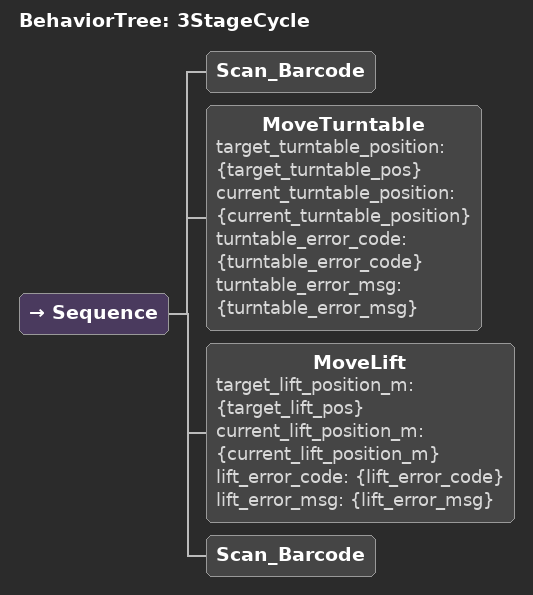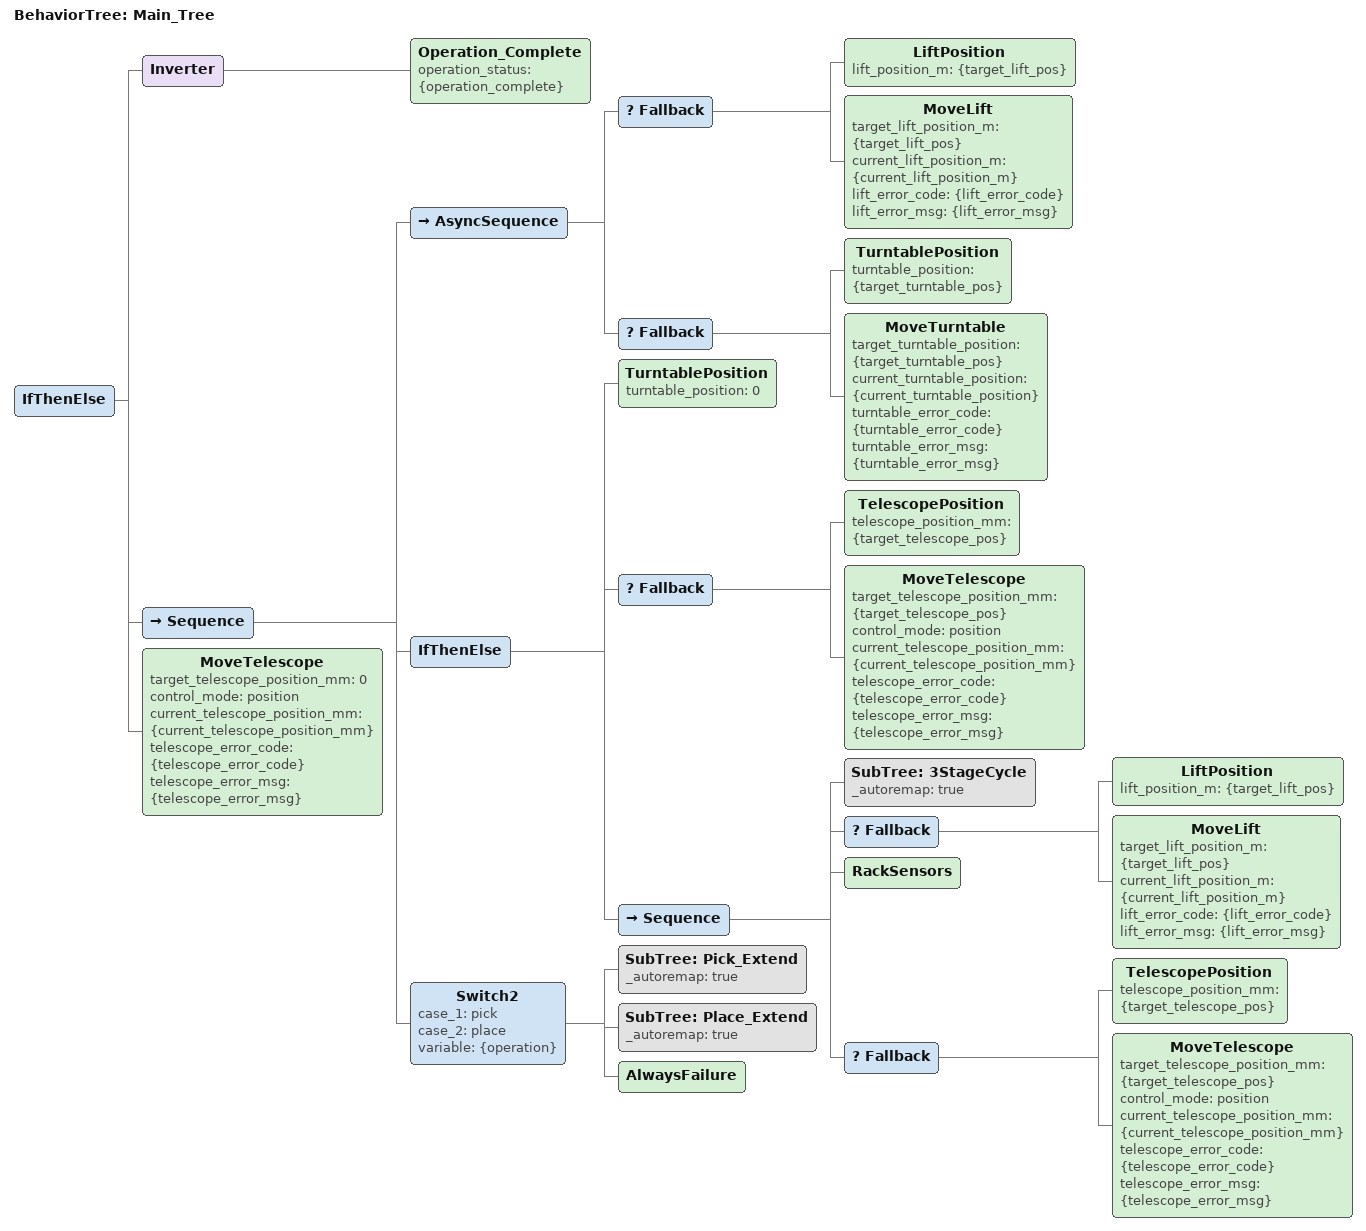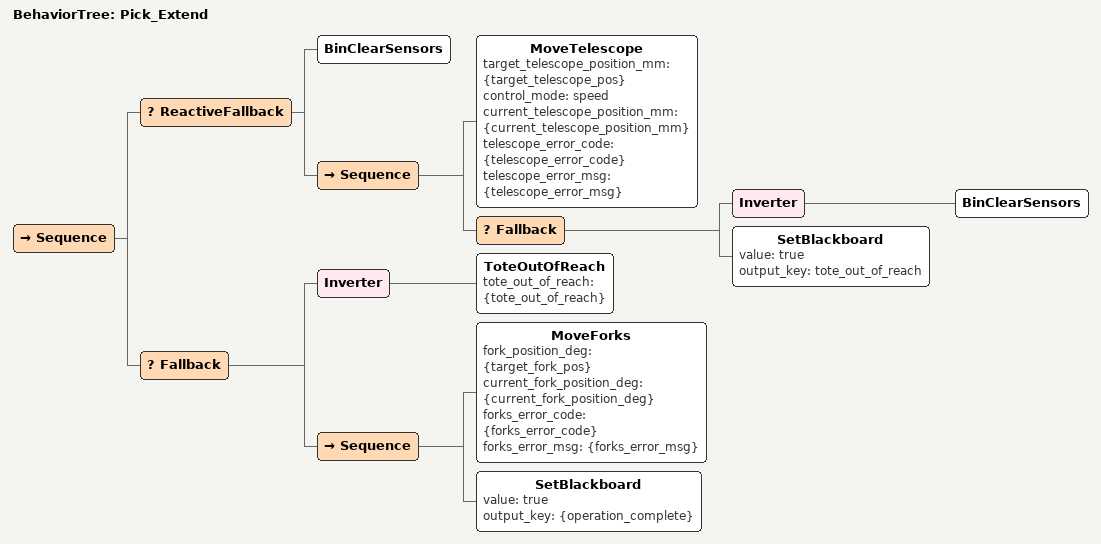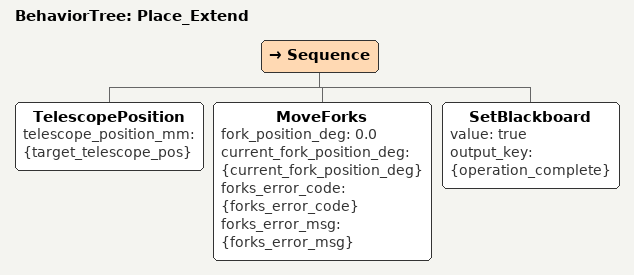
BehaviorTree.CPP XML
<?xml version="1.0" encoding="UTF-8"?>
<root BTCPP_format="4"
      main_tree_to_execute="Main_Tree">
  <BehaviorTree ID="3StageCycle">
    <Sequence>
      <Scan_Barcode/>
      <MoveTurntable target_turntable_position="{target_turntable_pos}"
                     current_turntable_position="{current_turntable_position}"
                     turntable_error_code="{turntable_error_code}"
                     turntable_error_msg="{turntable_error_msg}"/>
      <MoveLift target_lift_position_m="{target_lift_pos}"
                current_lift_position_m="{current_lift_position_m}"
                lift_error_code="{lift_error_code}"
                lift_error_msg="{lift_error_msg}"/>
      <Scan_Barcode/>
    </Sequence>
  </BehaviorTree>

  <BehaviorTree ID="Main_Tree">
    <IfThenElse>
      <Inverter>
        <Operation_Complete operation_status="{operation_complete}"/>
      </Inverter>
      <Sequence>
        <AsyncSequence>
          <Fallback>
            <LiftPosition lift_position_m="{target_lift_pos}"/>
            <MoveLift target_lift_position_m="{target_lift_pos}"
                      current_lift_position_m="{current_lift_position_m}"
                      lift_error_code="{lift_error_code}"
                      lift_error_msg="{lift_error_msg}"/>
          </Fallback>
          <Fallback>
            <TurntablePosition turntable_position="{target_turntable_pos}"/>
            <MoveTurntable target_turntable_position="{target_turntable_pos}"
                           current_turntable_position="{current_turntable_position}"
                           turntable_error_code="{turntable_error_code}"
                           turntable_error_msg="{turntable_error_msg}"/>
          </Fallback>
        </AsyncSequence>
        <IfThenElse>
          <TurntablePosition turntable_position="0"/>
          <Fallback>
            <TelescopePosition telescope_position_mm="{target_telescope_pos}"/>
            <MoveTelescope target_telescope_position_mm="{target_telescope_pos}"
                           control_mode="position"
                           current_telescope_position_mm="{current_telescope_position_mm}"
                           telescope_error_code="{telescope_error_code}"
                           telescope_error_msg="{telescope_error_msg}"/>
          </Fallback>
          <Sequence>
            <SubTree ID="3StageCycle"
                     _autoremap="true"/>
            <Fallback>
              <LiftPosition lift_position_m="{target_lift_pos}"/>
              <MoveLift target_lift_position_m="{target_lift_pos}"
                        current_lift_position_m="{current_lift_position_m}"
                        lift_error_code="{lift_error_code}"
                        lift_error_msg="{lift_error_msg}"/>
            </Fallback>
            <RackSensors/>
            <Fallback>
              <TelescopePosition telescope_position_mm="{target_telescope_pos}"/>
              <MoveTelescope target_telescope_position_mm="{target_telescope_pos}"
                             control_mode="position"
                             current_telescope_position_mm="{current_telescope_position_mm}"
                             telescope_error_code="{telescope_error_code}"
                             telescope_error_msg="{telescope_error_msg}"/>
            </Fallback>
          </Sequence>
        </IfThenElse>
        <Switch2 case_1="pick"
                 case_2="place"
                 variable="{operation}">
          <SubTree ID="Pick_Extend"
                   _autoremap="true"/>
          <SubTree ID="Place_Extend"
                   _autoremap="true"/>
          <AlwaysFailure/>
        </Switch2>
      </Sequence>
      <MoveTelescope target_telescope_position_mm="0"
                     control_mode="position"
                     current_telescope_position_mm="{current_telescope_position_mm}"
                     telescope_error_code="{telescope_error_code}"
                     telescope_error_msg="{telescope_error_msg}"/>
    </IfThenElse>
  </BehaviorTree>

  <BehaviorTree ID="Pick_Extend">
    <Sequence>
      <ReactiveFallback>
        <BinClearSensors/>
        <Sequence>
          <MoveTelescope target_telescope_position_mm="{target_telescope_pos}"
                         control_mode="speed"
                         current_telescope_position_mm="{current_telescope_position_mm}"
                         telescope_error_code="{telescope_error_code}"
                         telescope_error_msg="{telescope_error_msg}"/>
          <Fallback>
            <Inverter>
              <BinClearSensors/>
            </Inverter>
            <SetBlackboard value="true"
                           output_key="tote_out_of_reach"/>
          </Fallback>
        </Sequence>
      </ReactiveFallback>
      <Fallback>
        <Inverter>
          <ToteOutOfReach tote_out_of_reach="{tote_out_of_reach}"/>
        </Inverter>
        <Sequence>
          <MoveForks fork_position_deg="{target_fork_pos}"
                     current_fork_position_deg="{current_fork_position_deg}"
                     forks_error_code="{forks_error_code}"
                     forks_error_msg="{forks_error_msg}"/>
          <SetBlackboard value="true"
                         output_key="{operation_complete}"/>
        </Sequence>
      </Fallback>
    </Sequence>
  </BehaviorTree>

  <BehaviorTree ID="Place_Extend">
    <Sequence>
      <TelescopePosition telescope_position_mm="{target_telescope_pos}"/>
      <MoveForks fork_position_deg="0.0"
                 current_fork_position_deg="{current_fork_position_deg}"
                 forks_error_code="{forks_error_code}"
                 forks_error_msg="{forks_error_msg}"/>
      <SetBlackboard value="true"
                     output_key="{operation_complete}"/>
    </Sequence>
  </BehaviorTree>

</root>
